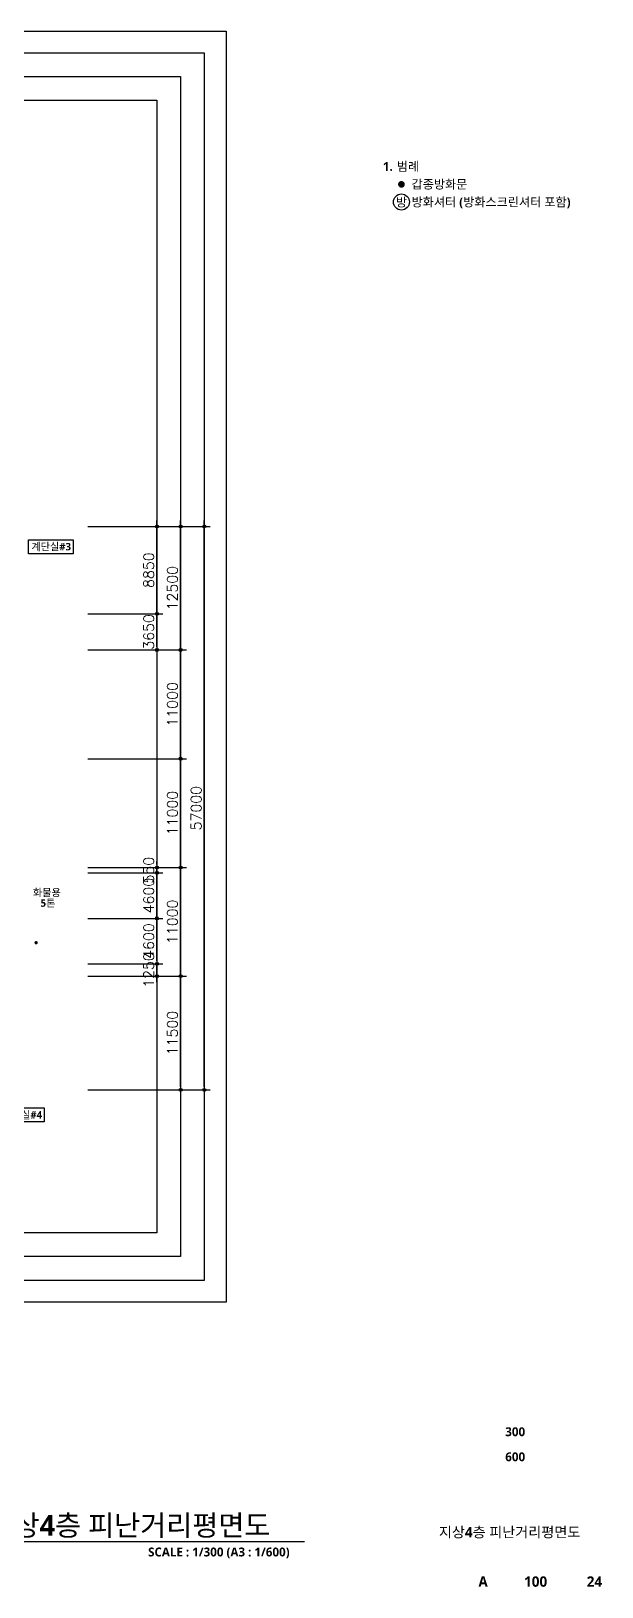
# Model space of a CAD drawing. Header units: millimetres. Extents: x 7833 to 190005487, y 7641 to 455456909.
# Drawn here: x 1444257 to 1502006, y 7641 to 165016 of the extents above; entities that cross this region are included whole.
import ezdxf
from ezdxf.enums import TextEntityAlignment as Align

# ---------------------------------------------------------------- set-up
doc = ezdxf.new("R2010")
doc.units = ezdxf.units.MM
doc.header["$LTSCALE"] = 200
doc.header["$MEASUREMENT"] = 0
doc.header["$PDSIZE"] = -10
doc.layers.get('0').update_dxf_attribs({"linetype": 'CONTINUOUS'})
doc.layers.get('Defpoints').update_dxf_attribs({"color": 153, "linetype": 'CONTINUOUS'})
for name, color, linetype in [('A-ANNO-TEXT2', 3, 'CONTINUOUS'), ('A-ANNO-TITL', 7, 'CONTINUOUS'), ('AA-XXXX-TXT1', 2, 'CONTINUOUS')]:
    doc.layers.add(name, color=color, linetype=linetype)
doc.layers.add('Defpoint', color=161, linetype='CONTINUOUS', plot=False)
doc.styles.add('SH_대대리576', font='')
doc.styles.get("Standard").update_dxf_attribs({"font": 'SIMPLEX.shx'})
doc.styles.get('SH_대대리576').set_extended_font_data('NanumGothic', bold=True)
doc.dimstyles.new('SHP 600', dxfattribs={"dimscale": 300, "dimtxt": 3.5, "dimasz": 1, "dimexe": 2, "dimexo": 2, "dimgap": 1, "dimtad": 1, "dimdec": 0, "dimzin": 0, "dimdsep": 46, "dimtxsty": 'Standard', "dimblk": 'DIMDOT', "dimcen": 0.09, "dimclrt": 3, "dimadec": 0, "dimazin": 1, "dimtfac": 1, "dimtdec": 0, "dimtix": 1, "dimtmove": 2, "dimatfit": 0, "dimldrblk": 'DIMDOT', "dimfxl": 1, "dimtolj": 1, "dimtzin": 0, "dimarcsym": 0})

# ---------------------------------------------------------------- blocks, each defined once
blk = doc.blocks.new('DIMDOT')
at = {"color": 0}
blk.add_line((-2, 0), (2, 0), dxfattribs=at)
for radius in [0.5, 0.25]:
    blk.add_circle((0, 0), radius, dxfattribs=at)
blk = doc.blocks.new('*D2050')
at = {"color": 0, "lineweight": -2}
for p, q in [((1449982, 114916), (1459982, 114916)), ((1459382, 102716), (1459382, 114616)), ((1449982, 102416), (1459982, 102416))]:
    blk.add_line(p, q, dxfattribs=at)
at = {"layer": 'Defpoints', "color": 0}
for p in [(1449382, 114916), (1459382, 114916), (1449382, 102416)]:
    blk.add_point(p, dxfattribs=at)
at = {"color": 0, "linetype": 'ByBlock', "lineweight": -2, "xscale": 300, "yscale": 300, "zscale": 300}
for p, rotation in [((1459382, 114916), 90), ((1459382, 102416), 270)]:
    blk.add_blockref('DIMDOT', p, dxfattribs=dict(at, rotation=rotation))
at = {"color": 3, "insert": (1458556, 108666), "char_height": 1050, "attachment_point": 5, "rotation": 90}
blk.add_mtext('\\A1;12500', dxfattribs=at)
blk = doc.blocks.new('*D2051')
at = {"color": 0, "lineweight": -2}
for p, q in [((1449982, 114916), (1457582, 114916)), ((1456982, 106366), (1456982, 114616)), ((1449982, 106066), (1457582, 106066))]:
    blk.add_line(p, q, dxfattribs=at)
at = {"layer": 'Defpoints', "color": 0}
for p in [(1449382, 114916), (1456982, 114916), (1449382, 106066)]:
    blk.add_point(p, dxfattribs=at)
at = {"color": 0, "linetype": 'ByBlock', "lineweight": -2, "xscale": 300, "yscale": 300, "zscale": 300}
for p, rotation in [((1456982, 114916), 90), ((1456982, 106066), 270)]:
    blk.add_blockref('DIMDOT', p, dxfattribs=dict(at, rotation=rotation))
at = {"color": 3, "insert": (1456156, 110491), "char_height": 1050, "attachment_point": 5, "rotation": 90}
blk.add_mtext('\\A1;8850', dxfattribs=at)
blk = doc.blocks.new('*D2052')
at = {"color": 0, "lineweight": -2}
for p, q in [((1449982, 106066), (1457582, 106066)), ((1456982, 102716), (1456982, 105766)), ((1449982, 102416), (1457582, 102416))]:
    blk.add_line(p, q, dxfattribs=at)
at = {"layer": 'Defpoints', "color": 0}
for p in [(1449382, 106066), (1456982, 106066), (1449382, 102416)]:
    blk.add_point(p, dxfattribs=at)
at = {"color": 0, "linetype": 'ByBlock', "lineweight": -2, "xscale": 300, "yscale": 300, "zscale": 300}
for p, rotation in [((1456982, 106066), 90), ((1456982, 102416), 270)]:
    blk.add_blockref('DIMDOT', p, dxfattribs=dict(at, rotation=rotation))
at = {"color": 3, "insert": (1456156, 104241), "char_height": 1050, "attachment_point": 5, "rotation": 90}
blk.add_mtext('\\A1;3650', dxfattribs=at)
blk = doc.blocks.new('*D2053')
at = {"color": 0, "lineweight": -2}
for p, q in [((1449982, 102416), (1459982, 102416)), ((1459382, 91716), (1459382, 102116)), ((1449982, 91416), (1459982, 91416))]:
    blk.add_line(p, q, dxfattribs=at)
at = {"layer": 'Defpoints', "color": 0}
for p in [(1449382, 102416), (1459382, 102416), (1449382, 91416)]:
    blk.add_point(p, dxfattribs=at)
at = {"color": 0, "linetype": 'ByBlock', "lineweight": -2, "xscale": 300, "yscale": 300, "zscale": 300}
for p, rotation in [((1459382, 102416), 90), ((1459382, 91416), 270)]:
    blk.add_blockref('DIMDOT', p, dxfattribs=dict(at, rotation=rotation))
at = {"color": 3, "insert": (1458556, 96916), "char_height": 1050, "attachment_point": 5, "rotation": 90}
blk.add_mtext('\\A1;11000', dxfattribs=at)
blk = doc.blocks.new('*D2054')
at = {"color": 0, "lineweight": -2}
for p, q in [((1449982, 91416), (1459982, 91416)), ((1459382, 80716), (1459382, 91116)), ((1449982, 80416), (1459982, 80416))]:
    blk.add_line(p, q, dxfattribs=at)
at = {"layer": 'Defpoints', "color": 0}
for p in [(1449382, 91416), (1459382, 91416), (1449382, 80416)]:
    blk.add_point(p, dxfattribs=at)
at = {"color": 0, "linetype": 'ByBlock', "lineweight": -2, "xscale": 300, "yscale": 300, "zscale": 300}
for p, rotation in [((1459382, 91416), 90), ((1459382, 80416), 270)]:
    blk.add_blockref('DIMDOT', p, dxfattribs=dict(at, rotation=rotation))
at = {"color": 3, "insert": (1458556, 85916), "char_height": 1050, "attachment_point": 5, "rotation": 90}
blk.add_mtext('\\A1;11000', dxfattribs=at)
blk = doc.blocks.new('*D2055')
at = {"color": 0, "lineweight": -2}
for p, q in [((1449982, 80416), (1459982, 80416)), ((1459382, 69716), (1459382, 80116)), ((1449982, 69416), (1459982, 69416))]:
    blk.add_line(p, q, dxfattribs=at)
at = {"layer": 'Defpoints', "color": 0}
for p in [(1449382, 80416), (1459382, 80416), (1449382, 69416)]:
    blk.add_point(p, dxfattribs=at)
at = {"color": 0, "linetype": 'ByBlock', "lineweight": -2, "xscale": 300, "yscale": 300, "zscale": 300}
for p, rotation in [((1459382, 80416), 90), ((1459382, 69416), 270)]:
    blk.add_blockref('DIMDOT', p, dxfattribs=dict(at, rotation=rotation))
at = {"color": 3, "insert": (1458556, 74916), "char_height": 1050, "attachment_point": 5, "rotation": 90}
blk.add_mtext('\\A1;11000', dxfattribs=at)
blk = doc.blocks.new('*D2056')
at = {"color": 0, "lineweight": -2}
for p, q in [((1449982, 69416), (1459982, 69416)), ((1459382, 58216), (1459382, 69116)), ((1449982, 57916), (1459982, 57916))]:
    blk.add_line(p, q, dxfattribs=at)
at = {"layer": 'Defpoints', "color": 0}
for p in [(1449382, 69416), (1459382, 69416), (1449382, 57916)]:
    blk.add_point(p, dxfattribs=at)
at = {"color": 0, "linetype": 'ByBlock', "lineweight": -2, "xscale": 300, "yscale": 300, "zscale": 300}
for p, rotation in [((1459382, 69416), 90), ((1459382, 57916), 270)]:
    blk.add_blockref('DIMDOT', p, dxfattribs=dict(at, rotation=rotation))
at = {"color": 3, "insert": (1458556, 63666), "char_height": 1050, "attachment_point": 5, "rotation": 90}
blk.add_mtext('\\A1;11500', dxfattribs=at)
blk = doc.blocks.new('*D2057')
at = {"color": 0, "lineweight": -2}
for p, q in [((1449982, 80416), (1457582, 80416)), ((1456982, 80716), (1456982, 81016)), ((1456982, 79866), (1456982, 80416)), ((1449982, 79866), (1457582, 79866)), ((1456982, 79566), (1456982, 79266))]:
    blk.add_line(p, q, dxfattribs=at)
at = {"layer": 'Defpoints', "color": 0}
for p in [(1449382, 80416), (1456982, 80416), (1449382, 79866)]:
    blk.add_point(p, dxfattribs=at)
at = {"color": 0, "linetype": 'ByBlock', "lineweight": -2, "xscale": 300, "yscale": 300, "zscale": 300}
for p, rotation in [((1456982, 80416), 270), ((1456982, 79866), 90)]:
    blk.add_blockref('DIMDOT', p, dxfattribs=dict(at, rotation=rotation))
at = {"color": 3, "insert": (1456156, 80141), "char_height": 1050, "attachment_point": 5, "rotation": 90}
blk.add_mtext('\\A1;550', dxfattribs=at)
blk = doc.blocks.new('*D2058')
at = {"color": 0, "lineweight": -2}
for p, q in [((1449982, 79866), (1457582, 79866)), ((1456982, 75566), (1456982, 79566)), ((1449982, 75266), (1457582, 75266))]:
    blk.add_line(p, q, dxfattribs=at)
at = {"layer": 'Defpoints', "color": 0}
for p in [(1449382, 79866), (1456982, 79866), (1449382, 75266)]:
    blk.add_point(p, dxfattribs=at)
at = {"color": 0, "linetype": 'ByBlock', "lineweight": -2, "xscale": 300, "yscale": 300, "zscale": 300}
for p, rotation in [((1456982, 79866), 90), ((1456982, 75266), 270)]:
    blk.add_blockref('DIMDOT', p, dxfattribs=dict(at, rotation=rotation))
at = {"color": 3, "insert": (1456156, 77566), "char_height": 1050, "attachment_point": 5, "rotation": 90}
blk.add_mtext('\\A1;4600', dxfattribs=at)
blk = doc.blocks.new('*D2059')
at = {"color": 0, "lineweight": -2}
for p, q in [((1449982, 75266), (1457582, 75266)), ((1456982, 70966), (1456982, 74966)), ((1449982, 70666), (1457582, 70666))]:
    blk.add_line(p, q, dxfattribs=at)
at = {"layer": 'Defpoints', "color": 0}
for p in [(1449382, 75266), (1456982, 75266), (1449382, 70666)]:
    blk.add_point(p, dxfattribs=at)
at = {"color": 0, "linetype": 'ByBlock', "lineweight": -2, "xscale": 300, "yscale": 300, "zscale": 300}
for p, rotation in [((1456982, 75266), 90), ((1456982, 70666), 270)]:
    blk.add_blockref('DIMDOT', p, dxfattribs=dict(at, rotation=rotation))
at = {"color": 3, "insert": (1456156, 72966), "char_height": 1050, "attachment_point": 5, "rotation": 90}
blk.add_mtext('\\A1;4600', dxfattribs=at)
blk = doc.blocks.new('*D2060')
at = {"color": 0, "lineweight": -2}
for p, q in [((1456982, 70966), (1456982, 71266)), ((1449982, 70666), (1457582, 70666)), ((1449982, 69416), (1457582, 69416)), ((1456982, 69416), (1456982, 70666)), ((1456982, 69116), (1456982, 68816))]:
    blk.add_line(p, q, dxfattribs=at)
at = {"layer": 'Defpoints', "color": 0}
for p in [(1449382, 70666), (1449382, 69416), (1456982, 70666)]:
    blk.add_point(p, dxfattribs=at)
at = {"color": 0, "linetype": 'ByBlock', "lineweight": -2, "xscale": 300, "yscale": 300, "zscale": 300}
for p, rotation in [((1456982, 70666), 270), ((1456982, 69416), 90)]:
    blk.add_blockref('DIMDOT', p, dxfattribs=dict(at, rotation=rotation))
at = {"color": 3, "insert": (1456156, 70041), "char_height": 1050, "attachment_point": 5, "rotation": 90}
blk.add_mtext('\\A1;1250', dxfattribs=at)
blk = doc.blocks.new('*D2061')
at = {"color": 0, "lineweight": -2}
for p, q in [((1449982, 114916), (1462382, 114916)), ((1461782, 58216), (1461782, 114616)), ((1449982, 57916), (1462382, 57916))]:
    blk.add_line(p, q, dxfattribs=at)
at = {"layer": 'Defpoints', "color": 0}
for p in [(1449382, 114916), (1461782, 114916), (1449382, 57916)]:
    blk.add_point(p, dxfattribs=at)
at = {"color": 0, "linetype": 'ByBlock', "lineweight": -2, "xscale": 300, "yscale": 300, "zscale": 300}
for p, rotation in [((1461782, 114916), 90), ((1461782, 57916), 270)]:
    blk.add_blockref('DIMDOT', p, dxfattribs=dict(at, rotation=rotation))
at = {"color": 3, "insert": (1460956, 86416), "char_height": 1050, "attachment_point": 5, "rotation": 90}
blk.add_mtext('\\A1;57000', dxfattribs=at)
blk = doc.blocks.new('*U1364')
at = {"layer": 'A-ANNO-TITL'}
blk.add_line((0, 0), (5595, 0), dxfattribs=at)
blk.add_circle((-450, 0), 450, dxfattribs=at)
at = {"layer": 'AA-XXXX-TXT1', "style": 'SH_대대리576'}
blk.add_attdef('DWG.TITLE', (250, 100), '', height=350, dxfattribs=at)
at = {"layer": 'AA-XXXX-TXT1', "color": 7, "style": 'SH_대대리576'}
blk.add_attdef('NO1', text='', height=300, dxfattribs=at).set_placement((-450, 0), align=Align.MIDDLE)
at = {"layer": 'AA-XXXX-TXT1', "style": 'SH_대대리576'}
blk.add_attdef('SCALE', text='', height=150, dxfattribs=at).set_placement((5345, -100), align=Align.TOP_RIGHT)

msp = doc.modelspace()

# ---------------------------------------------------------------- linework, layer by layer
at = {"color": 12, "const_width": 337.5}
msp.add_lwpolyline([(1481555.4, 149516.2, 1), (1481892.9, 149516.2, 1)], format="xyb", close=True, dxfattribs=at)
at = {"elevation": 103000}
for points in [[(1443992.8, 113570.3), (1448502.8, 113570.3), (1448502.8, 112140.3), (1443992.8, 112140.3)], [(1441067.8, 56100.3), (1445577.8, 56100.3), (1445577.8, 54670.3), (1441067.8, 54670.3)]]:
    msp.add_lwpolyline(points, close=True, dxfattribs=at)
at = {"color": 12, "const_width": 168.8, "elevation": 103000}
msp.add_lwpolyline([(1444679.9, 72797.8, 1), (1444848.6, 72797.8, 1)], format="xyb", close=True, dxfattribs=at)
msp.add_circle((1481724.1, 147730.5), 810)
at = {"layer": 'Defpoint', "elevation": 103000}
for points in [[(1463981.8, 36444.9), (1292781.8, 36444.9), (1292781.8, 165016.3), (1463981.8, 165016.3)], [(1461781.8, 38644.9), (1294981.8, 38644.9), (1294981.8, 162816.3), (1461781.8, 162816.3)], [(1459381.8, 41044.9), (1297381.8, 41044.9), (1297381.8, 160416.3), (1459381.8, 160416.3)], [(1456981.8, 43444.9), (1299781.8, 43444.9), (1299781.8, 158016.3), (1456981.8, 158016.3)]]:
    msp.add_lwpolyline(points, close=True, dxfattribs=at)

# ---------------------------------------------------------------- block references
ref = msp.add_blockref('*U1364', (1438344, 12220.4), dxfattribs=dict(xscale=6, yscale=6, zscale=6))
ref.add_attrib('SCALE', 'SCALE : 1/300 (A3 : 1/600)', dxfattribs={"layer": 'A-ANNO-TITL', "height": 900, "style": 'SH_대대리576'}).set_placement((1470411.8, 11620.4), align=Align.TOP_RIGHT)
ref.add_attrib('DWG.TITLE', '지상4층 피난거리평면도', (1439844, 12820.4), dxfattribs={"layer": 'A-ANNO-TITL', "height": 2100, "style": 'SH_대대리576'})
ref.add_attrib('NO1', '1', dxfattribs={"layer": 'A-ANNO-TITL', "color": 7, "height": 1500, "style": 'SH_대대리576'}).set_placement((1435644, 12220.4), align=Align.MIDDLE)

# ---------------------------------------------------------------- texts
at = {"layer": 'A-ANNO-TEXT2', "style": 'SH_대대리576'}
for s, p in [('계단실#3', (1444281.6, 112490.1, 103000)), ('화물용', (1444434, 77498.1, 103000)), ('5톤', (1445211.4, 76437.8, 103000)), ('계단실#4', (1441356.6, 55020.1, 103000))]:
    msp.add_text(s, height=750, dxfattribs=at).set_placement(p)
at = {"layer": 'A-ANNO-TITL', "style": 'SH_대대리576'}
msp.add_text('1.', height=900, dxfattribs=at).set_placement((1480349, 151330.5), align=Align.MIDDLE_CENTER)
for s, p in [('범례', (1481249, 151330.5)), ('갑종방화문 ', (1482749, 149530.5)), ('방화셔터 (방화스크린셔터 포함)', (1482749, 147730.5))]:
    msp.add_text(s, height=900, dxfattribs=at).set_placement(p, align=Align.MIDDLE_LEFT)
for s, height, p in [('방', 900, (1481724.1, 147730.5)), ('300', 900, (1493235.5, 23333.4)), ('600', 900, (1493235.5, 20800.2)), ('지상4층 피난거리평면도', 1050, (1492670.3, 13191.8)), ('A', 1050, (1489987.6, 8181.3)), ('100', 1050, (1495300.8, 8181.3)), ('24', 1050, (1501247.3, 8181.3))]:
    msp.add_text(s, height=height, dxfattribs=at).set_placement(p, align=Align.MIDDLE)

# ---------------------------------------------------------------- dimensions: what is measured, and where the dimension line sits
for base, p1, p2, picture, middle in [((1459381.8, 114916.3, 103000), (1449381.8, 102416.3, 103000), (1449381.8, 114916.3, 103000), '*D2050', (1458556.1, 108666.3, 103000)), ((1456981.8, 114916.3, 103000), (1449381.8, 106066.3, 103000), (1449381.8, 114916.3, 103000), '*D2051', (1456156.1, 110491.3, 103000)), ((1461781.8, 114916.3, 103000), (1449381.8, 57916.3, 103000), (1449381.8, 114916.3, 103000), '*D2061', (1460956.1, 86416.3, 103000)), ((1456981.8, 106066.3, 103000), (1449381.8, 102416.3, 103000), (1449381.8, 106066.3, 103000), '*D2052', (1456156.1, 104241.3, 103000)), ((1459381.8, 102416.3, 103000), (1449381.8, 91416.3, 103000), (1449381.8, 102416.3, 103000), '*D2053', (1458556.1, 96916.3, 103000)), ((1459381.8, 91416.3, 103000), (1449381.8, 80416.3, 103000), (1449381.8, 91416.3, 103000), '*D2054', (1458556.1, 85916.3, 103000)), ((1456981.8, 80416.3, 103000), (1449381.8, 79866.3, 103000), (1449381.8, 80416.3, 103000), '*D2057', (1456156.1, 80141.3, 103000)), ((1459381.8, 80416.3, 103000), (1449381.8, 69416.3, 103000), (1449381.8, 80416.3, 103000), '*D2055', (1458556.1, 74916.3, 103000)), ((1456981.8, 79866.3, 103000), (1449381.8, 75266.3, 103000), (1449381.8, 79866.3, 103000), '*D2058', (1456156.1, 77566.3, 103000)), ((1456981.8, 75266.3, 103000), (1449381.8, 70666.3, 103000), (1449381.8, 75266.3, 103000), '*D2059', (1456156.1, 72966.3, 103000)), ((1456981.8, 70666.3, 103000), (1449381.8, 69416.3, 103000), (1449381.8, 70666.3, 103000), '*D2060', (1456156.1, 70041.3, 103000)), ((1459381.8, 69416.3, 103000), (1449381.8, 57916.3, 103000), (1449381.8, 69416.3, 103000), '*D2056', (1458556.1, 63666.3, 103000))]:
    dim = msp.add_linear_dim(base=base, p1=p1, p2=p2, angle=270, dimstyle='SHP 600')
    dim.commit()
    dim.dimension.update_dxf_attribs({"geometry": picture, "text_midpoint": middle})

doc.saveas('drawing.dxf')
